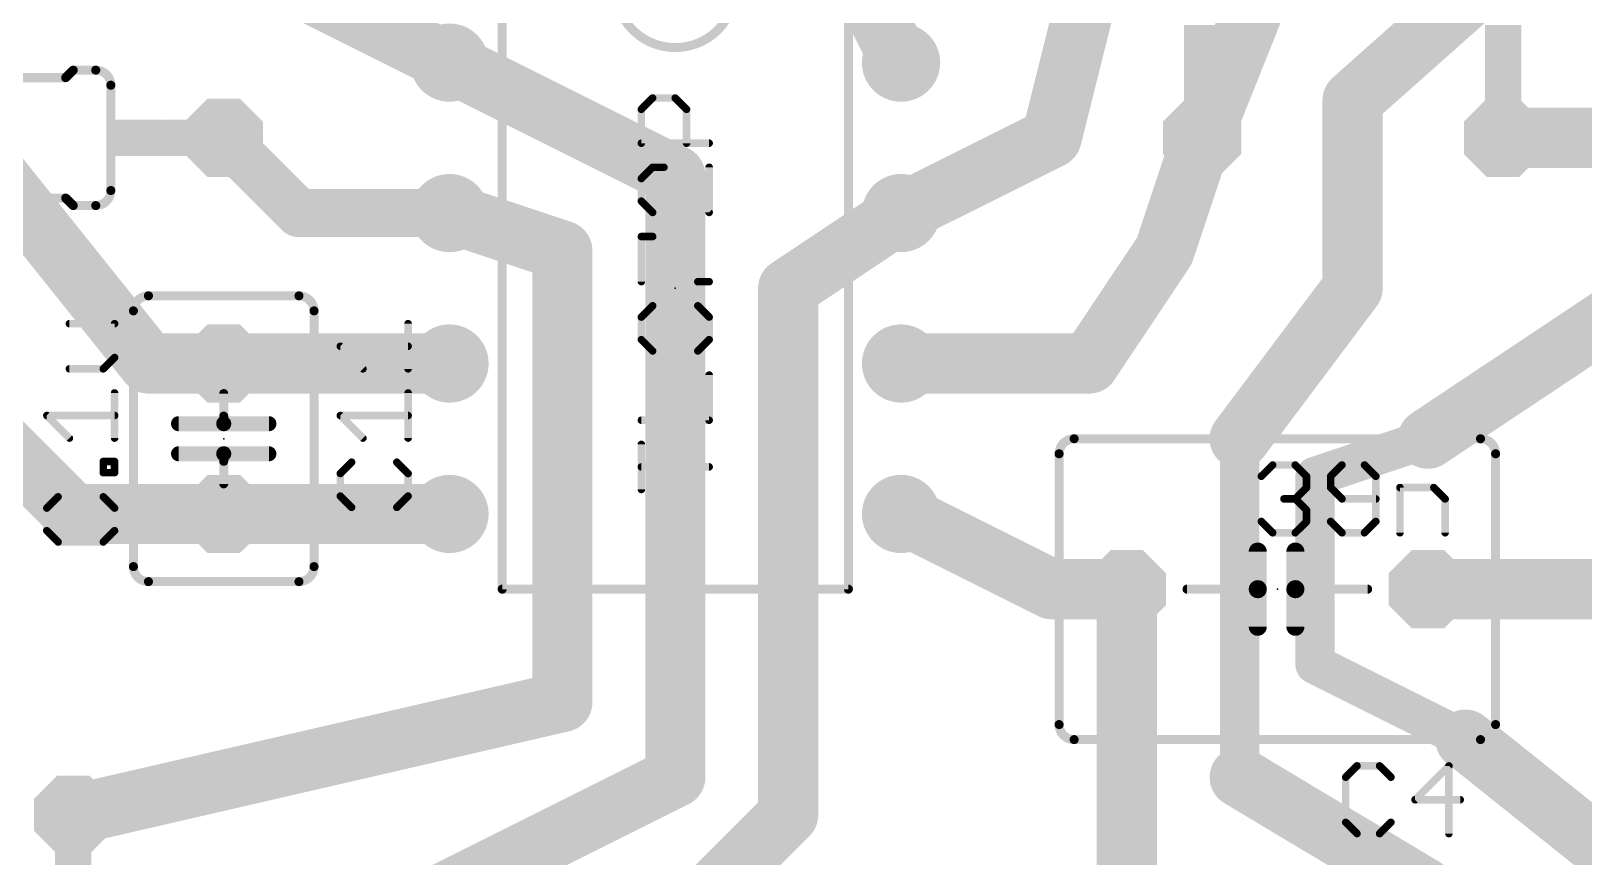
# Model space of a CAD drawing. Extents: x 0 to 4.04, y -0.39 to 3.15.
# Drawn here: x 0.722 to 1.754, y 0.822 to 1.371 of the extents above; entities that cross this region are included whole.
import ezdxf

# ---------------------------------------------------------------- set-up
doc = ezdxf.new("R2010")
doc.units = 0
for name, color, linetype in [('16', 175, 'CONTINUOUS'), ('17', 82, 'CONTINUOUS'), ('21', 253, 'CONTINUOUS'), ('23', 7, 'CONTINUOUS'), ('25', 253, 'CONTINUOUS'), ('27', 253, 'CONTINUOUS'), ('51', 253, 'CONTINUOUS')]:
    doc.layers.add(name, color=color, linetype=linetype)

# ---------------------------------------------------------------- blocks, each defined once
blk = doc.blocks.new('OCTAGONP')
at = {"const_width": 0.5}
blk.add_lwpolyline([(-0.25, -0.103553), (-0.25, 0.103553), (-0.103553, 0.25), (0.103553, 0.25), (0.25, 0.103553), (0.25, -0.103553), (0.103553, -0.25), (-0.103553, -0.25), (-0.25, -0.103553), (-0.25, 0.103553)], dxfattribs=at)
blk = doc.blocks.new('ROUNDP')
at = {"const_width": 0.5}
blk.add_lwpolyline([(0, -0.25, 1), (0, 0.25, 1), (0, -0.25)], format="xyb", dxfattribs=at)
blk = doc.blocks.new('RECT')
blk.add_solid([(-0.5, -0.5), (0.5, -0.5), (-0.5, 0.5), (0.5, 0.5)])

msp = doc.modelspace()

# ---------------------------------------------------------------- linework, layer by layer
at = {"layer": '16'}
for points, const_width in [([(1.5, 1.7), (1.4, 1.3)], 0.04), ([(1.6, 1.325), (1.825, 1.525)], 0.04), ([(1.25, 1.45), (1.3, 1.35)], 0.04), ([(1.5, 1.3), (1.55, 1.425)], 0.04), ([(0.9, 1.4), (1, 1.35)], 0.04), ([(1.15, 1.275), (1, 1.35)], 0.04), ([(1.6, 1.2), (1.6, 1.325)], 0.04), ([(0.85, 1.3), (0.9, 1.25)], 0.032), ([(1.4, 1.3), (1.3, 1.25)], 0.04), ([(1.5, 1.3), (1.475, 1.225)], 0.04), ([(1.9, 1.3), (1.7, 1.3)], 0.04), ([(0.8, 1.15), (0.7, 1.275)], 0.04), ([(1.15, 0.875), (1.15, 1.275)], 0.04), ([(1, 1.25), (1.075, 1.225)], 0.04), ([(1.225, 1.2), (1.3, 1.25)], 0.04), ([(0.9, 1.25), (1, 1.25)], 0.032), ([(1.075, 1.225), (1.075, 0.925)], 0.04), ([(1.475, 1.225), (1.425, 1.15)], 0.04), ([(0.75, 1.05), (0.6, 1.2)], 0.04), ([(1.225, 0.85), (1.225, 1.2)], 0.04), ([(1.525, 1.1), (1.6, 1.2)], 0.04), ([(1.65, 1.1), (1.8, 1.2)], 0.04), ([(0.85, 1.15), (0.8, 1.15)], 0.04), ([(1, 1.15), (0.85, 1.15)], 0.04), ([(1.425, 1.15), (1.3, 1.15)], 0.04), ([(1.525, 0.875), (1.525, 1.1)], 0.026), ([(1.575, 1.075), (1.65, 1.1)], 0.026), ([(1.575, 0.95), (1.575, 1.075)], 0.026), ([(1, 1.05), (0.75, 1.05)], 0.04), ([(1, 1.05), (0.85, 1.05)], 0.04), ([(1.4, 1), (1.3, 1.05)], 0.04), ([(1.45, 1), (1.4, 1)], 0.04), ([(1.45, 0.3), (1.45, 1)], 0.04), ([(1.85, 1), (1.65, 1)], 0.04), ([(1.675, 0.9), (1.575, 0.95)], 0.026), ([(1.075, 0.925), (0.75, 0.85)], 0.04), ([(1.8, 0.8), (1.675, 0.9)], 0.04), ([(0.85, 0.725), (1.15, 0.875)], 0.04), ([(1.65, 0.8), (1.525, 0.875)], 0.04), ([(1.05, 0.675), (1.225, 0.85)], 0.04)]:
    msp.add_lwpolyline(points, dxfattribs=dict(at, const_width=const_width))
for points, const_width in [([(1.004472, 1.358944, 1), (0.995528, 1.341056)], 0.02), ([(0.995528, 1.341056, 1), (1.004472, 1.358944)], 0.02), ([(1.291056, 1.345528, 1), (1.308944, 1.354472)], 0.02), ([(1.61, 1.325, 1), (1.59, 1.325)], 0.02), ([(1.593356, 1.332474, 1), (1.606644, 1.317526)], 0.02), ([(0.855657, 1.305657, 1), (0.844343, 1.294343)], 0.016), ([(1.390299, 1.302425, 1), (1.409701, 1.297575)], 0.02), ([(1.404472, 1.291056, 1), (1.395528, 1.308944)], 0.02), ([(1.490715, 1.303714, 1), (1.509285, 1.296286)], 0.02), ([(1.509487, 1.296838, 1), (1.490513, 1.303162)], 0.02), ([(1.7, 1.31, 1), (1.7, 1.29)], 0.02), ([(1.16, 1.275, 1), (1.14, 1.275)], 0.02), ([(1.145528, 1.266056, 1), (1.154472, 1.283944)], 0.02), ([(1.003162, 1.259487, 1), (0.996838, 1.240513)], 0.02), ([(1.305547, 1.241679, 1), (1.294453, 1.258321)], 0.02), ([(0.9, 1.258, 1), (0.9, 1.242)], 0.016), ([(0.894343, 1.244343, 1), (0.905657, 1.255657)], 0.016), ([(1, 1.242, 1), (1, 1.258)], 0.016), ([(1.295528, 1.258944, 1), (1.304472, 1.241056)], 0.02), ([(1.085, 1.225, 1), (1.065, 1.225)], 0.02), ([(1.071838, 1.215513, 1), (1.078162, 1.234487)], 0.02), ([(1.465513, 1.228162, 1), (1.484487, 1.221838)], 0.02), ([(1.483321, 1.219453, 1), (1.466679, 1.230547)], 0.02), ([(1.235, 1.2, 1), (1.215, 1.2)], 0.02), ([(1.219453, 1.208321, 1), (1.230547, 1.191679)], 0.02), ([(1.608, 1.194, 1), (1.592, 1.206)], 0.02), ([(1.59, 1.2, 1), (1.61, 1.2)], 0.02), ([(0.8, 1.16, 1), (0.8, 1.14)], 0.02), ([(0.792191, 1.143753, 1), (0.807809, 1.156247)], 0.02), ([(0.85, 1.16, 1), (0.85, 1.14)], 0.02), ([(0.85, 1.14, 1), (0.85, 1.16)], 0.02), ([(1, 1.14, 1), (1, 1.16)], 0.02), ([(1.3, 1.16, 1), (1.3, 1.14)], 0.02), ([(1.425, 1.14, 1), (1.425, 1.16)], 0.02), ([(1.416679, 1.155547, 1), (1.433321, 1.144453)], 0.02), ([(1.517, 1.106, 1), (1.533, 1.094)], 0.02), ([(1.644453, 1.108321, 1), (1.655547, 1.091679)], 0.02), ([(1.5315, 1.1, 1), (1.5185, 1.1)], 0.013), ([(1.652055, 1.093834, 1), (1.647945, 1.106166)], 0.013), ([(1.5815, 1.075, 1), (1.5685, 1.075)], 0.013), ([(1.572945, 1.081166, 1), (1.577055, 1.068834)], 0.013), ([(0.75, 1.06, 1), (0.75, 1.04)], 0.02), ([(0.742929, 1.042929, 1), (0.757071, 1.057071)], 0.02), ([(0.85, 1.06, 1), (0.85, 1.04)], 0.02), ([(1, 1.04, 1), (1, 1.06)], 0.02), ([(1, 1.04, 1), (1, 1.06)], 0.02), ([(1.304472, 1.058944, 1), (1.295528, 1.041056)], 0.02), ([(1.4, 1.01, 1), (1.4, 0.99)], 0.02), ([(1.395528, 0.991056, 1), (1.404472, 1.008944)], 0.02), ([(1.46, 1, 1), (1.44, 1)], 0.02), ([(1.45, 0.99, 1), (1.45, 1.01)], 0.02), ([(1.65, 1.01, 1), (1.65, 0.99)], 0.02), ([(1.577907, 0.955814, 1), (1.572093, 0.944186)], 0.013), ([(1.5685, 0.95, 1), (1.5815, 0.95)], 0.013), ([(1.077249, 0.915256, 1), (1.072751, 0.934744)], 0.02), ([(1.065, 0.925, 1), (1.085, 0.925)], 0.02), ([(1.681247, 0.907809, 1), (1.668753, 0.892191)], 0.02), ([(1.672093, 0.894186, 1), (1.677907, 0.905814)], 0.013), ([(1.154472, 0.866056, 1), (1.145528, 0.883944)], 0.02), ([(1.530145, 0.883575, 1), (1.519855, 0.866425)], 0.02), ([(1.14, 0.875, 1), (1.16, 0.875)], 0.02), ([(1.5185, 0.875, 1), (1.5315, 0.875)], 0.013), ([(0.747751, 0.859744, 1), (0.752249, 0.840256)], 0.02), ([(1.232071, 0.842929, 1), (1.217929, 0.857071)], 0.02), ([(1.215, 0.85, 1), (1.235, 0.85)], 0.02)]:
    msp.add_lwpolyline(points, format="xyb", dxfattribs=dict(at, const_width=const_width))
at = {"layer": '21'}
for points, const_width in [([(1.035, 1.4), (1.035, 1)], 0.006), ([(1.265, 1), (1.265, 1.4)], 0.006), ([(0.745, 1.34), (0.555, 1.34)], 0.006), ([(0.745, 1.34), (0.75, 1.345)], 0.006), ([(0.765, 1.345), (0.75, 1.345)], 0.006), ([(0.775, 1.265), (0.775, 1.335)], 0.006), ([(0.745, 1.26), (0.555, 1.26)], 0.006), ([(0.745, 1.26), (0.75, 1.255)], 0.006), ([(0.765, 1.255), (0.75, 1.255)], 0.006), ([(0.9, 1.195), (0.8, 1.195)], 0.006), ([(0.79, 1.015), (0.79, 1.185)], 0.006), ([(0.91, 1.185), (0.91, 1.015)], 0.006), ([(0.85, 1.11), (0.82, 1.11)], 0.01), ([(0.88, 1.11), (0.85, 1.11)], 0.01), ([(0.85, 1.11), (0.85, 1.115)], 0.006), ([(0.85, 1.09), (0.82, 1.09)], 0.01), ([(0.85, 1.09), (0.88, 1.09)], 0.01), ([(1.685, 1.1), (1.415, 1.1)], 0.006), ([(0.85, 1.085), (0.85, 1.09)], 0.006), ([(1.405, 1.09), (1.405, 0.91)], 0.006), ([(1.695, 0.91), (1.695, 1.09)], 0.006), ([(1.537, 1), (1.537, 1.025)], 0.012), ([(1.562, 1), (1.562, 1.025)], 0.012), ([(0.9, 1.005), (0.8, 1.005)], 0.006), ([(1.265, 1), (1.035, 1)], 0.006), ([(1.537, 1), (1.49, 1)], 0.006), ([(1.537, 0.975), (1.537, 1)], 0.012), ([(1.562, 0.975), (1.562, 1)], 0.012), ([(1.562, 1), (1.61, 1)], 0.006), ([(1.415, 0.9), (1.685, 0.9)], 0.006)]:
    msp.add_lwpolyline(points, dxfattribs=dict(at, const_width=const_width))
for points, const_width in [([(1.11, 1.4, 1), (1.19, 1.4)], 0.006), ([(0.743939, 1.341061, 1), (0.746061, 1.338939)], 0.003), ([(0.745, 1.3385, 1), (0.745, 1.3415)], 0.003), ([(0.75, 1.3465, 1), (0.75, 1.3435)], 0.003), ([(0.751061, 1.343939, 1), (0.748939, 1.346061)], 0.003), ([(0.775, 1.335, 0.414214), (0.765, 1.345)], 0.006), ([(0.765, 1.3465, 1), (0.765, 1.3435)], 0.003), ([(0.765, 1.3435, 1), (0.765, 1.3465)], 0.003), ([(0.7765, 1.335, 1), (0.7735, 1.335)], 0.003), ([(0.7735, 1.335, 1), (0.7765, 1.335)], 0.003), ([(0.746061, 1.261061, 1), (0.743939, 1.258939)], 0.003), ([(0.745, 1.2585, 1), (0.745, 1.2615)], 0.003), ([(0.765, 1.255, 0.414214), (0.775, 1.265)], 0.006), ([(0.7765, 1.265, 1), (0.7735, 1.265)], 0.003), ([(0.7735, 1.265, 1), (0.7765, 1.265)], 0.003), ([(0.75, 1.2565, 1), (0.75, 1.2535)], 0.003), ([(0.748939, 1.253939, 1), (0.751061, 1.256061)], 0.003), ([(0.765, 1.2565, 1), (0.765, 1.2535)], 0.003), ([(0.765, 1.2535, 1), (0.765, 1.2565)], 0.003), ([(0.8, 1.195, 0.414214), (0.79, 1.185)], 0.006), ([(0.8, 1.1965, 1), (0.8, 1.1935)], 0.003), ([(0.8, 1.1935, 1), (0.8, 1.1965)], 0.003), ([(0.91, 1.185, 0.414214), (0.9, 1.195)], 0.006), ([(0.9, 1.1965, 1), (0.9, 1.1935)], 0.003), ([(0.9, 1.1935, 1), (0.9, 1.1965)], 0.003), ([(0.7915, 1.185, 1), (0.7885, 1.185)], 0.003), ([(0.7885, 1.185, 1), (0.7915, 1.185)], 0.003), ([(0.9115, 1.185, 1), (0.9085, 1.185)], 0.003), ([(0.9085, 1.185, 1), (0.9115, 1.185)], 0.003), ([(0.82, 1.1125, 1), (0.82, 1.1075)], 0.005), ([(0.85, 1.1125, 1), (0.85, 1.1075)], 0.005), ([(0.8515, 1.115, 1), (0.8485, 1.115)], 0.003), ([(0.85, 1.1075, 1), (0.85, 1.1125)], 0.005), ([(0.88, 1.1075, 1), (0.88, 1.1125)], 0.005), ([(0.8485, 1.11, 1), (0.8515, 1.11)], 0.003), ([(0.82, 1.0925, 1), (0.82, 1.0875)], 0.005), ([(0.85, 1.0925, 1), (0.85, 1.0875)], 0.005), ([(0.85, 1.0875, 1), (0.85, 1.0925)], 0.005), ([(0.88, 1.0875, 1), (0.88, 1.0925)], 0.005), ([(1.415, 1.1, 0.414214), (1.405, 1.09)], 0.006), ([(1.415, 1.1015, 1), (1.415, 1.0985)], 0.003), ([(1.415, 1.0985, 1), (1.415, 1.1015)], 0.003), ([(1.695, 1.09, 0.414214), (1.685, 1.1)], 0.006), ([(1.685, 1.1015, 1), (1.685, 1.0985)], 0.003), ([(1.685, 1.0985, 1), (1.685, 1.1015)], 0.003), ([(0.8515, 1.09, 1), (0.8485, 1.09)], 0.003), ([(0.8485, 1.085, 1), (0.8515, 1.085)], 0.003), ([(1.4065, 1.09, 1), (1.4035, 1.09)], 0.003), ([(1.4035, 1.09, 1), (1.4065, 1.09)], 0.003), ([(1.6965, 1.09, 1), (1.6935, 1.09)], 0.003), ([(1.6935, 1.09, 1), (1.6965, 1.09)], 0.003), ([(1.54, 1.025, 1), (1.534, 1.025)], 0.006), ([(1.565, 1.025, 1), (1.559, 1.025)], 0.006), ([(0.79, 1.015, 0.414214), (0.8, 1.005)], 0.006), ([(0.7915, 1.015, 1), (0.7885, 1.015)], 0.003), ([(0.7885, 1.015, 1), (0.7915, 1.015)], 0.003), ([(0.9, 1.005, 0.414214), (0.91, 1.015)], 0.006), ([(0.9115, 1.015, 1), (0.9085, 1.015)], 0.003), ([(0.9085, 1.015, 1), (0.9115, 1.015)], 0.003), ([(0.8, 1.0065, 1), (0.8, 1.0035)], 0.003), ([(0.8, 1.0035, 1), (0.8, 1.0065)], 0.003), ([(0.9, 1.0065, 1), (0.9, 1.0035)], 0.003), ([(0.9, 1.0035, 1), (0.9, 1.0065)], 0.003), ([(1.035, 1.0015, 1), (1.035, 0.9985)], 0.003), ([(1.0335, 1, 1), (1.0365, 1)], 0.003), ([(1.2635, 1, 1), (1.2665, 1)], 0.003), ([(1.265, 0.9985, 1), (1.265, 1.0015)], 0.003), ([(1.49, 1.0015, 1), (1.49, 0.9985)], 0.003), ([(1.54, 1, 1), (1.534, 1)], 0.006), ([(1.534, 1, 1), (1.54, 1)], 0.006), ([(1.537, 0.9985, 1), (1.537, 1.0015)], 0.003), ([(1.565, 1, 1), (1.559, 1)], 0.006), ([(1.559, 1, 1), (1.565, 1)], 0.006), ([(1.562, 1.0015, 1), (1.562, 0.9985)], 0.003), ([(1.61, 0.9985, 1), (1.61, 1.0015)], 0.003), ([(1.534, 0.975, 1), (1.54, 0.975)], 0.006), ([(1.559, 0.975, 1), (1.565, 0.975)], 0.006), ([(1.405, 0.91, 0.414214), (1.415, 0.9)], 0.006), ([(1.4065, 0.91, 1), (1.4035, 0.91)], 0.003), ([(1.4035, 0.91, 1), (1.4065, 0.91)], 0.003), ([(1.685, 0.9, 0.414214), (1.695, 0.91)], 0.006), ([(1.6965, 0.91, 1), (1.6935, 0.91)], 0.003), ([(1.6935, 0.91, 1), (1.6965, 0.91)], 0.003), ([(1.415, 0.9015, 1), (1.415, 0.8985)], 0.003), ([(1.415, 0.8985, 1), (1.415, 0.9015)], 0.003), ([(1.685, 0.9015, 1), (1.685, 0.8985)], 0.003), ([(1.685, 0.8985, 1), (1.685, 0.9015)], 0.003)]:
    msp.add_lwpolyline(points, format="xyb", dxfattribs=dict(at, const_width=const_width))
at = {"layer": '23'}
for p in [(1.15, 1.2), (0.85, 1.1), (1.55, 1)]:
    msp.add_point(p, dxfattribs=at)
at = {"layer": '25', "const_width": 0.005}
for points in [[(0.9725, 1.146461), (0.9725, 1.176486)], [(0.942474, 1.146461), (0.927462, 1.161473)], [(0.927462, 1.161473), (0.9725, 1.161473)], [(0.9725, 1.100421), (0.9725, 1.130447)], [(0.942474, 1.100421), (0.927462, 1.115434)], [(0.927462, 1.115434), (0.9725, 1.115434)], [(0.934968, 1.084408), (0.927462, 1.076901)], [(0.9725, 1.076901), (0.964994, 1.084408)], [(0.927462, 1.076901), (0.927462, 1.061888)], [(0.9725, 1.061888), (0.9725, 1.076901)], [(0.927462, 1.061888), (0.934968, 1.054382)], [(0.964994, 1.054382), (0.9725, 1.061888)], [(0.934968, 1.054382), (0.964994, 1.054382)], [(1.602928, 0.882538), (1.595421, 0.875032)], [(1.595421, 0.875032), (1.595421, 0.845006)], [(1.617941, 0.882538), (1.602928, 0.882538)], [(1.625447, 0.875032), (1.617941, 0.882538)], [(1.66398, 0.882538), (1.641461, 0.860019)], [(1.66398, 0.8375), (1.66398, 0.882538)], [(1.641461, 0.860019), (1.671486, 0.860019)], [(1.595421, 0.845006), (1.602928, 0.8375)], [(1.617941, 0.8375), (1.625447, 0.845006)], [(1.602928, 0.8375), (1.617941, 0.8375)]]:
    msp.add_lwpolyline(points, dxfattribs=at)
at = {"layer": '25', "const_width": 0.0025}
for points in [[(0.97375, 1.176486, 1), (0.97125, 1.176486)], [(0.928345, 1.162357, 1), (0.926578, 1.160589)], [(0.927462, 1.162723, 1), (0.927462, 1.160223)], [(0.9725, 1.160223, 1), (0.9725, 1.162723)], [(0.941591, 1.145577, 1), (0.943358, 1.147344)], [(0.97125, 1.146461, 1), (0.97375, 1.146461)], [(0.97375, 1.130447, 1), (0.97125, 1.130447)], [(0.928345, 1.116318, 1), (0.926578, 1.11455)], [(0.927462, 1.116684, 1), (0.927462, 1.114184)], [(0.9725, 1.114184, 1), (0.9725, 1.116684)], [(0.941591, 1.099537, 1), (0.943358, 1.101305)], [(0.97125, 1.100421, 1), (0.97375, 1.100421)], [(0.935852, 1.083524, 1), (0.934084, 1.085291)], [(0.965877, 1.085291, 1), (0.96411, 1.083524)], [(0.928712, 1.076901, 1), (0.926212, 1.076901)], [(0.926578, 1.077785, 1), (0.928345, 1.076017)], [(0.97375, 1.076901, 1), (0.97125, 1.076901)], [(0.971616, 1.076017, 1), (0.973384, 1.077785)], [(0.928345, 1.062772, 1), (0.926578, 1.061005)], [(0.926212, 1.061888, 1), (0.928712, 1.061888)], [(0.97125, 1.061888, 1), (0.97375, 1.061888)], [(0.973384, 1.061005, 1), (0.971616, 1.062772)], [(0.934968, 1.055632, 1), (0.934968, 1.053132)], [(0.934084, 1.053498, 1), (0.935852, 1.055266)], [(0.96411, 1.055266, 1), (0.965877, 1.053498)], [(0.964994, 1.053132, 1), (0.964994, 1.055632)], [(1.596671, 0.875032, 1), (1.594171, 0.875032)], [(1.594537, 0.875916, 1), (1.596305, 0.874148)], [(1.602928, 0.883788, 1), (1.602928, 0.881288)], [(1.603812, 0.881655, 1), (1.602044, 0.883422)], [(1.618824, 0.883422, 1), (1.617057, 0.881655)], [(1.617941, 0.881288, 1), (1.617941, 0.883788)], [(1.624563, 0.874148, 1), (1.626331, 0.875916)], [(1.66523, 0.882538, 1), (1.66273, 0.882538)], [(1.664864, 0.881655, 1), (1.663096, 0.883422)], [(1.641461, 0.861269, 1), (1.641461, 0.858769)], [(1.640577, 0.860903, 1), (1.642345, 0.859135)], [(1.671486, 0.858769, 1), (1.671486, 0.861269)], [(1.596305, 0.84589, 1), (1.594537, 0.844123)], [(1.594171, 0.845006, 1), (1.596671, 0.845006)], [(1.626331, 0.844123, 1), (1.624563, 0.84589)], [(1.602928, 0.83875, 1), (1.602928, 0.83625)], [(1.602044, 0.836616, 1), (1.603812, 0.838384)], [(1.617057, 0.838384, 1), (1.618824, 0.836616)], [(1.617941, 0.83625, 1), (1.617941, 0.83875)], [(1.66273, 0.8375, 1), (1.66523, 0.8375)]]:
    msp.add_lwpolyline(points, format="xyb", dxfattribs=at)
at = {"layer": '27', "const_width": 0.005}
for points in [[(1.127462, 1.318979), (1.134968, 1.326486)], [(1.127462, 1.29646), (1.127462, 1.318979)], [(1.134968, 1.326486), (1.149981, 1.326486)], [(1.149981, 1.326486), (1.157487, 1.318979)], [(1.157487, 1.318979), (1.157487, 1.29646)], [(1.1725, 1.29646), (1.127462, 1.29646)], [(1.134968, 1.280446), (1.127462, 1.27294)], [(1.142474, 1.280446), (1.134968, 1.280446)], [(1.1725, 1.250421), (1.142474, 1.280446)], [(1.1725, 1.280446), (1.1725, 1.250421)], [(1.127462, 1.27294), (1.127462, 1.257927)], [(1.127462, 1.257927), (1.134968, 1.250421)], [(1.127462, 1.204382), (1.127462, 1.234407)], [(1.127462, 1.234407), (1.134968, 1.234407)], [(1.134968, 1.234407), (1.164994, 1.204382)], [(1.164994, 1.204382), (1.1725, 1.204382)], [(1.127462, 1.180862), (1.134968, 1.188368)], [(1.134968, 1.188368), (1.164994, 1.188368)], [(1.164994, 1.158342), (1.134968, 1.188368)], [(1.164994, 1.188368), (1.1725, 1.180862)], [(0.7775, 1.176486), (0.747474, 1.176486)], [(0.7775, 1.153967), (0.7775, 1.176486)], [(1.127462, 1.165849), (1.127462, 1.180862)], [(1.1725, 1.180862), (1.1725, 1.165849)], [(1.134968, 1.158342), (1.127462, 1.165849)], [(1.1725, 1.165849), (1.164994, 1.158342)], [(0.769994, 1.14646), (0.7775, 1.153967)], [(1.164994, 1.158342), (1.134968, 1.158342)], [(0.747474, 1.14646), (0.769994, 1.14646)], [(1.1725, 1.112303), (1.1725, 1.142329)], [(0.7775, 1.100421), (0.7775, 1.130447)], [(0.747474, 1.100421), (0.732462, 1.115434)], [(0.732462, 1.115434), (0.7775, 1.115434)], [(1.127462, 1.112303), (1.1725, 1.112303)], [(1.127462, 1.066264), (1.127462, 1.096289)], [(0.769994, 1.077402), (0.769994, 1.084908)], [(0.769994, 1.084908), (0.7775, 1.084908)], [(0.7775, 1.084908), (0.7775, 1.077402)], [(1.1725, 1.081277), (1.127462, 1.081277)], [(1.539382, 1.075032), (1.546888, 1.082538)], [(1.546888, 1.082538), (1.561901, 1.082538)], [(1.561901, 1.082538), (1.569408, 1.075032)], [(1.592928, 1.082538), (1.585421, 1.075032)], [(1.60794, 1.082538), (1.592928, 1.082538)], [(1.615447, 1.075032), (1.60794, 1.082538)], [(0.7775, 1.077402), (0.769994, 1.077402)], [(1.569408, 1.075032), (1.569408, 1.067526)], [(1.585421, 1.075032), (1.585421, 1.067526)], [(1.615447, 1.045006), (1.615447, 1.075032)], [(0.732462, 1.053882), (0.739968, 1.061388)], [(0.739968, 1.061388), (0.769994, 1.061388)], [(0.769994, 1.031362), (0.739968, 1.061388)], [(0.769994, 1.061388), (0.7775, 1.053882)], [(1.569408, 1.067526), (1.561901, 1.060019)], [(1.585421, 1.067526), (1.592928, 1.060019)], [(1.631461, 1.0375), (1.631461, 1.067526)], [(1.631461, 1.067526), (1.65398, 1.067526)], [(1.65398, 1.067526), (1.661486, 1.060019)], [(0.732462, 1.038869), (0.732462, 1.053882)], [(0.7775, 1.053882), (0.7775, 1.038869)], [(1.561901, 1.060019), (1.554395, 1.060019)], [(1.561901, 1.060019), (1.569408, 1.052513)], [(1.569408, 1.052513), (1.569408, 1.045006)], [(1.592928, 1.060019), (1.615447, 1.060019)], [(1.661486, 1.060019), (1.661486, 1.0375)], [(1.546888, 1.0375), (1.539382, 1.045006)], [(1.569408, 1.045006), (1.561901, 1.0375)], [(1.585421, 1.045006), (1.592928, 1.0375)], [(1.60794, 1.0375), (1.615447, 1.045006)], [(0.739968, 1.031362), (0.732462, 1.038869)], [(0.769994, 1.031362), (0.739968, 1.031362)], [(0.7775, 1.038869), (0.769994, 1.031362)], [(1.561901, 1.0375), (1.546888, 1.0375)], [(1.592928, 1.0375), (1.60794, 1.0375)]]:
    msp.add_lwpolyline(points, dxfattribs=at)
at = {"layer": '27', "const_width": 0.0025}
for points in [[(1.128712, 1.318979, 1), (1.126212, 1.318979)], [(1.126578, 1.319863, 1), (1.128345, 1.318095)], [(1.134968, 1.327736, 1), (1.134968, 1.325236)], [(1.135852, 1.325602, 1), (1.134084, 1.32737)], [(1.150865, 1.32737, 1), (1.149097, 1.325602)], [(1.149981, 1.325236, 1), (1.149981, 1.327736)], [(1.158737, 1.318979, 1), (1.156237, 1.318979)], [(1.156603, 1.318095, 1), (1.158371, 1.319863)], [(1.127462, 1.29771, 1), (1.127462, 1.29521)], [(1.126212, 1.29646, 1), (1.128712, 1.29646)], [(1.156237, 1.29646, 1), (1.158737, 1.29646)], [(1.1725, 1.29521, 1), (1.1725, 1.29771)], [(1.134968, 1.281696, 1), (1.134968, 1.279196)], [(1.135852, 1.279563, 1), (1.134084, 1.28133)], [(1.143358, 1.28133, 1), (1.141591, 1.279563)], [(1.142474, 1.279196, 1), (1.142474, 1.281696)], [(1.17375, 1.280446, 1), (1.17125, 1.280446)], [(1.128712, 1.27294, 1), (1.126212, 1.27294)], [(1.126578, 1.273824, 1), (1.128345, 1.272056)], [(1.128345, 1.258811, 1), (1.126578, 1.257043)], [(1.126212, 1.257927, 1), (1.128712, 1.257927)], [(1.134084, 1.249537, 1), (1.135852, 1.251305)], [(1.17125, 1.250421, 1), (1.17375, 1.250421)], [(1.171616, 1.249537, 1), (1.173384, 1.251305)], [(1.128712, 1.234407, 1), (1.126212, 1.234407)], [(1.127462, 1.235657, 1), (1.127462, 1.233157)], [(1.135852, 1.235291, 1), (1.134084, 1.233523)], [(1.134968, 1.233157, 1), (1.134968, 1.235657)], [(1.126212, 1.204382, 1), (1.128712, 1.204382)], [(1.164994, 1.205632, 1), (1.164994, 1.203132)], [(1.16411, 1.203498, 1), (1.165877, 1.205266)], [(1.1725, 1.203132, 1), (1.1725, 1.205632)], [(1.134968, 1.189618, 1), (1.134968, 1.187118)], [(1.135852, 1.189252, 1), (1.134084, 1.187484)], [(1.135852, 1.187484, 1), (1.134084, 1.189252)], [(1.165877, 1.189252, 1), (1.16411, 1.187484)], [(1.164994, 1.187118, 1), (1.164994, 1.189618)], [(0.747474, 1.177736, 1), (0.747474, 1.175236)], [(0.77875, 1.176486, 1), (0.77625, 1.176486)], [(0.7775, 1.175236, 1), (0.7775, 1.177736)], [(1.128712, 1.180862, 1), (1.126212, 1.180862)], [(1.126578, 1.181745, 1), (1.128345, 1.179978)], [(1.17375, 1.180862, 1), (1.17125, 1.180862)], [(1.171616, 1.179978, 1), (1.173384, 1.181745)], [(1.128345, 1.166733, 1), (1.126578, 1.164965)], [(1.126212, 1.165849, 1), (1.128712, 1.165849)], [(1.17125, 1.165849, 1), (1.17375, 1.165849)], [(1.173384, 1.164965, 1), (1.171616, 1.166733)], [(0.778384, 1.153083, 1), (0.776616, 1.154851)], [(1.134968, 1.159592, 1), (1.134968, 1.157092)], [(1.134084, 1.157459, 1), (1.135852, 1.159226)], [(1.16411, 1.159226, 1), (1.165877, 1.157459)], [(1.16411, 1.157459, 1), (1.165877, 1.159226)], [(1.164994, 1.157092, 1), (1.164994, 1.159592)], [(0.747474, 1.14771, 1), (0.747474, 1.14521)], [(0.76911, 1.147344, 1), (0.770877, 1.145577)], [(0.769994, 1.14521, 1), (0.769994, 1.14771)], [(0.77625, 1.153967, 1), (0.77875, 1.153967)], [(1.17375, 1.142329, 1), (1.17125, 1.142329)], [(0.77875, 1.130447, 1), (0.77625, 1.130447)], [(0.733345, 1.116318, 1), (0.731578, 1.11455)], [(0.732462, 1.116684, 1), (0.732462, 1.114184)], [(0.7775, 1.114184, 1), (0.7775, 1.116684)], [(1.127462, 1.113553, 1), (1.127462, 1.111053)], [(1.1725, 1.111053, 1), (1.1725, 1.113553)], [(1.17125, 1.112303, 1), (1.17375, 1.112303)], [(0.746591, 1.099537, 1), (0.748358, 1.101305)], [(0.77625, 1.100421, 1), (0.77875, 1.100421)], [(1.128712, 1.096289, 1), (1.126212, 1.096289)], [(0.771244, 1.084908, 1), (0.768744, 1.084908)], [(0.769994, 1.086158, 1), (0.769994, 1.083658)], [(0.77875, 1.084908, 1), (0.77625, 1.084908)], [(0.7775, 1.083658, 1), (0.7775, 1.086158)], [(1.127462, 1.082527, 1), (1.127462, 1.080027)], [(1.1725, 1.080027, 1), (1.1725, 1.082527)], [(1.546888, 1.083788, 1), (1.546888, 1.081288)], [(1.547772, 1.081655, 1), (1.546005, 1.083422)], [(1.562785, 1.083422, 1), (1.561017, 1.081655)], [(1.561901, 1.081288, 1), (1.561901, 1.083788)], [(1.592928, 1.083788, 1), (1.592928, 1.081288)], [(1.593812, 1.081655, 1), (1.592044, 1.083422)], [(1.608824, 1.083422, 1), (1.607057, 1.081655)], [(1.60794, 1.081288, 1), (1.60794, 1.083788)], [(0.769994, 1.078652, 1), (0.769994, 1.076152)], [(0.768744, 1.077402, 1), (0.771244, 1.077402)], [(0.77625, 1.077402, 1), (0.77875, 1.077402)], [(0.7775, 1.076152, 1), (0.7775, 1.078652)], [(1.538498, 1.075916, 1), (1.540266, 1.074148)], [(1.570658, 1.075032, 1), (1.568158, 1.075032)], [(1.568524, 1.074148, 1), (1.570291, 1.075916)], [(1.586671, 1.075032, 1), (1.584171, 1.075032)], [(1.584537, 1.075916, 1), (1.586305, 1.074148)], [(1.616697, 1.075032, 1), (1.614197, 1.075032)], [(1.614563, 1.074148, 1), (1.616331, 1.075916)], [(0.739968, 1.062638, 1), (0.739968, 1.060138)], [(0.740852, 1.062272, 1), (0.739084, 1.060504)], [(0.740852, 1.060504, 1), (0.739084, 1.062272)], [(0.770877, 1.062272, 1), (0.76911, 1.060504)], [(0.769994, 1.060138, 1), (0.769994, 1.062638)], [(1.126212, 1.066264, 1), (1.128712, 1.066264)], [(1.568158, 1.067526, 1), (1.570658, 1.067526)], [(1.570291, 1.066642, 1), (1.568524, 1.068409)], [(1.586305, 1.068409, 1), (1.584537, 1.066642)], [(1.584171, 1.067526, 1), (1.586671, 1.067526)], [(1.632711, 1.067526, 1), (1.630211, 1.067526)], [(1.631461, 1.068776, 1), (1.631461, 1.066276)], [(1.654864, 1.068409, 1), (1.653096, 1.066642)], [(1.65398, 1.066276, 1), (1.65398, 1.068776)], [(0.733712, 1.053882, 1), (0.731212, 1.053882)], [(0.731578, 1.054765, 1), (0.733345, 1.052998)], [(0.77875, 1.053882, 1), (0.77625, 1.053882)], [(0.776616, 1.052998, 1), (0.778384, 1.054765)], [(1.554395, 1.061269, 1), (1.554395, 1.058769)], [(1.562785, 1.060903, 1), (1.561017, 1.059135)], [(1.561017, 1.060903, 1), (1.562785, 1.059135)], [(1.561901, 1.058769, 1), (1.561901, 1.061269)], [(1.570658, 1.052513, 1), (1.568158, 1.052513)], [(1.568524, 1.051629, 1), (1.570291, 1.053397)], [(1.592928, 1.061269, 1), (1.592928, 1.058769)], [(1.592044, 1.059135, 1), (1.593812, 1.060903)], [(1.615447, 1.058769, 1), (1.615447, 1.061269)], [(1.662736, 1.060019, 1), (1.660236, 1.060019)], [(1.660602, 1.059135, 1), (1.66237, 1.060903)], [(1.540266, 1.04589, 1), (1.538498, 1.044123)], [(1.568158, 1.045006, 1), (1.570658, 1.045006)], [(1.570291, 1.044123, 1), (1.568524, 1.04589)], [(1.586305, 1.04589, 1), (1.584537, 1.044123)], [(1.614197, 1.045006, 1), (1.616697, 1.045006)], [(1.616331, 1.044123, 1), (1.614563, 1.04589)], [(0.733345, 1.039753, 1), (0.731578, 1.037985)], [(0.731212, 1.038869, 1), (0.733712, 1.038869)], [(0.739968, 1.032612, 1), (0.739968, 1.030112)], [(0.739084, 1.030478, 1), (0.740852, 1.032246)], [(0.76911, 1.032246, 1), (0.770877, 1.030478)], [(0.76911, 1.030478, 1), (0.770877, 1.032246)], [(0.769994, 1.030112, 1), (0.769994, 1.032612)], [(0.77625, 1.038869, 1), (0.77875, 1.038869)], [(0.778384, 1.037985, 1), (0.776616, 1.039753)], [(1.546888, 1.03875, 1), (1.546888, 1.03625)], [(1.546005, 1.036616, 1), (1.547772, 1.038384)], [(1.561017, 1.038384, 1), (1.562785, 1.036616)], [(1.561901, 1.03625, 1), (1.561901, 1.03875)], [(1.592928, 1.03875, 1), (1.592928, 1.03625)], [(1.592044, 1.036616, 1), (1.593812, 1.038384)], [(1.607057, 1.038384, 1), (1.608824, 1.036616)], [(1.60794, 1.03625, 1), (1.60794, 1.03875)], [(1.630211, 1.0375, 1), (1.632711, 1.0375)], [(1.660236, 1.0375, 1), (1.662736, 1.0375)]]:
    msp.add_lwpolyline(points, format="xyb", dxfattribs=at)
at = {"layer": '51'}
for points, const_width in [([(1.5, 1.3), (1.5, 1.34)], 0.024), ([(1.7, 1.3), (1.7, 1.34)], 0.024), ([(0.85, 1.3), (0.81, 1.3)], 0.024), ([(0.85, 1.115), (0.85, 1.13)], 0.006), ([(0.85, 1.07), (0.85, 1.085)], 0.006), ([(0.75, 0.85), (0.75, 0.81)], 0.024)]:
    msp.add_lwpolyline(points, dxfattribs=dict(at, const_width=const_width))
for points, const_width in [([(1.506, 1.34, 1), (1.494, 1.34)], 0.012), ([(1.706, 1.34, 1), (1.694, 1.34)], 0.012), ([(0.81, 1.306, 1), (0.81, 1.294)], 0.012), ([(0.85, 1.294, 1), (0.85, 1.306)], 0.012), ([(1.494, 1.3, 1), (1.506, 1.3)], 0.012), ([(1.694, 1.3, 1), (1.706, 1.3)], 0.012), ([(0.8515, 1.13, 1), (0.8485, 1.13)], 0.003), ([(0.8485, 1.115, 1), (0.8515, 1.115)], 0.003), ([(0.8515, 1.085, 1), (0.8485, 1.085)], 0.003), ([(0.8485, 1.07, 1), (0.8515, 1.07)], 0.003), ([(0.756, 0.85, 1), (0.744, 0.85)], 0.012)]:
    msp.add_lwpolyline(points, format="xyb", dxfattribs=dict(at, const_width=const_width))

# ---------------------------------------------------------------- block references
at = {"layer": '17', "xscale": 0.052, "yscale": 0.052}
for name, p in [('ROUNDP', (1, 1.35)), ('ROUNDP', (1, 1.35)), ('ROUNDP', (1.3, 1.35)), ('ROUNDP', (1.3, 1.35)), ('OCTAGONP', (0.85, 1.3)), ('OCTAGONP', (0.85, 1.3)), ('ROUNDP', (1, 1.25)), ('ROUNDP', (1, 1.25)), ('ROUNDP', (1.3, 1.25)), ('ROUNDP', (1.3, 1.25)), ('ROUNDP', (1, 1.15)), ('ROUNDP', (1, 1.15)), ('ROUNDP', (1.3, 1.15)), ('ROUNDP', (1.3, 1.15)), ('ROUNDP', (1, 1.05)), ('ROUNDP', (1, 1.05)), ('ROUNDP', (1.3, 1.05)), ('ROUNDP', (1.3, 1.05))]:
    msp.add_blockref(name, p, dxfattribs=at)
for p, rotation in [((1.5, 1.3), 90), ((1.5, 1.3), 90), ((1.7, 1.3), 270), ((1.7, 1.3), 270), ((0.85, 1.15), 270), ((0.85, 1.15), 270), ((0.85, 1.05), 270), ((0.85, 1.05), 270), ((1.45, 1), 180), ((1.45, 1), 180), ((1.65, 1), 180), ((1.65, 1), 180), ((0.75, 0.85), 270), ((0.75, 0.85), 270)]:
    msp.add_blockref('OCTAGONP', p, dxfattribs=dict(at, rotation=rotation))
at = {"layer": '21', "xscale": 0.034, "yscale": 0.024}
for p, rotation in [((1.5, 1.358), 90), ((1.7, 1.358), 270)]:
    msp.add_blockref('RECT', p, dxfattribs=dict(at, rotation=rotation))
msp.add_blockref('RECT', (0.792, 1.3), dxfattribs=at)

doc.saveas('drawing.dxf')
